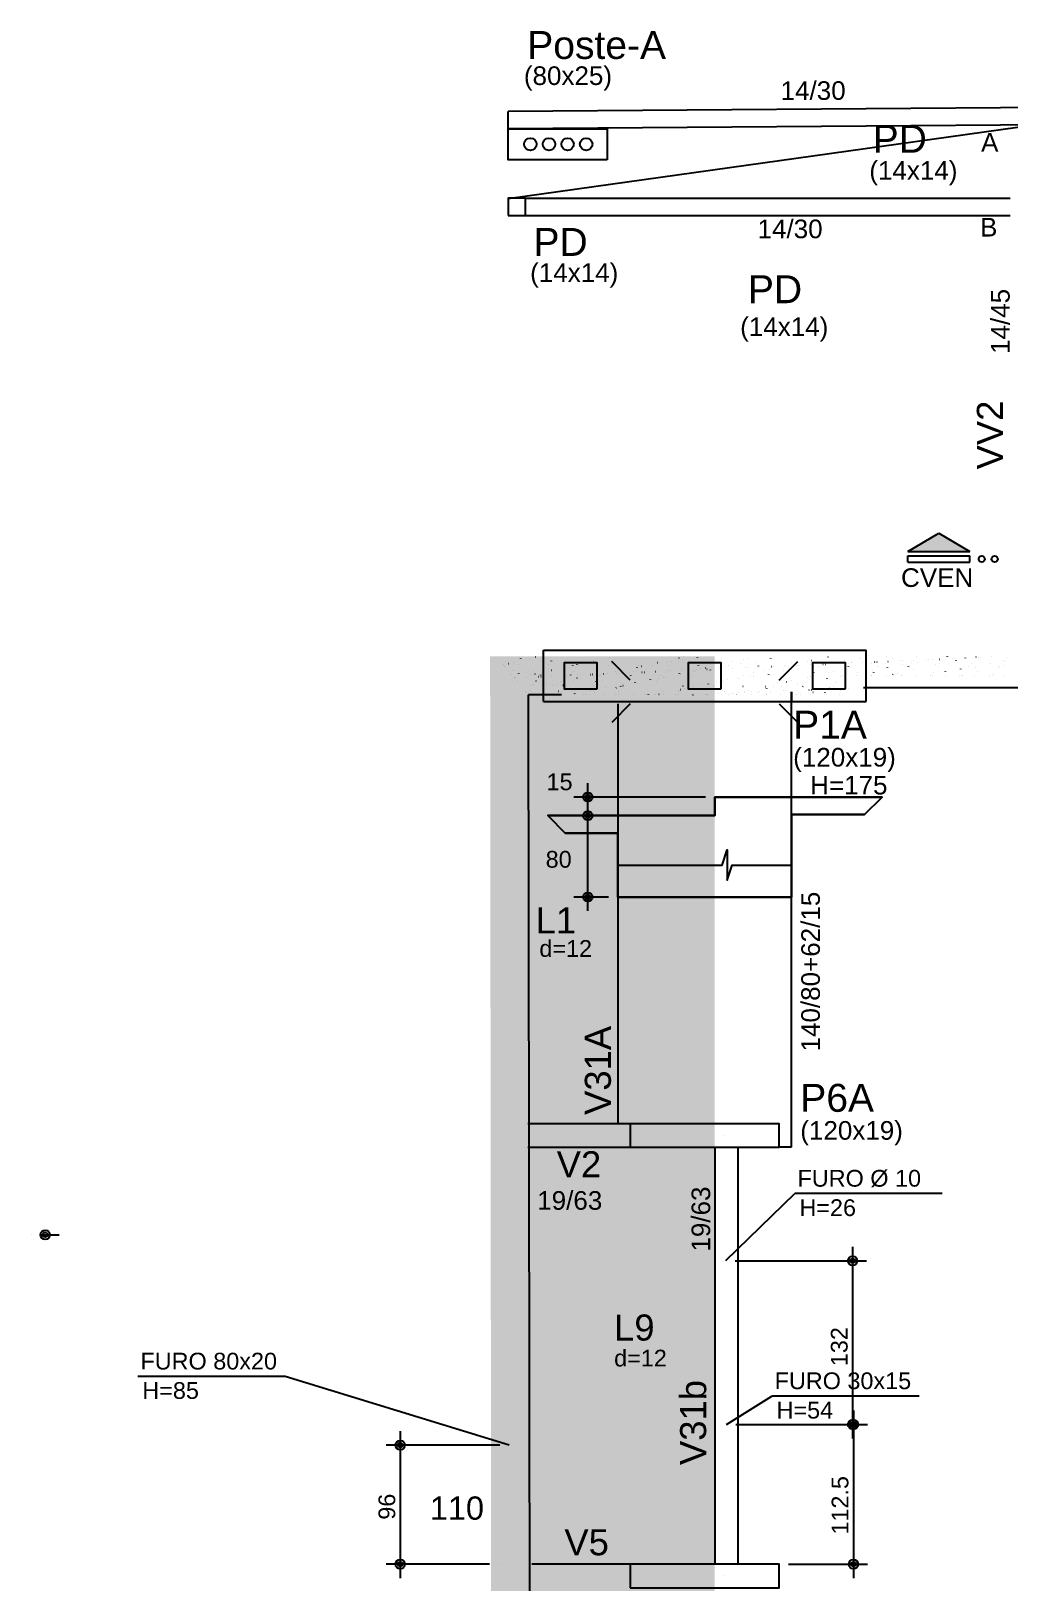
# Model space of a CAD drawing. Header units: millimetres. Extents: x 11071 to 20686, y 1651 to 7234.
# Drawn here: x 11863 to 12652, y 5953 to 7204 of the extents above; entities that cross this region are included whole.
import ezdxf

# ---------------------------------------------------------------- set-up
doc = ezdxf.new("R2010")
doc.units = ezdxf.units.MM
for name, color, linetype in [('1', 4, 'Continuous'), ('10', 13, 'Continuous'), ('11', 22, 'Continuous'), ('12', 3, 'Continuous'), ('13', 76, 'Continuous'), ('133', 176, 'Continuous'), ('18', 9, 'Continuous'), ('19', 5, 'Continuous'), ('242', 3, 'Continuous'), ('26', 1, 'Continuous'), ('27', 10, 'Continuous'), ('3', 2, 'Continuous'), ('30', 15, 'Continuous'), ('33', 7, 'Continuous'), ('42', 7, 'Continuous'), ('51', 6, 'Continuous'), ('6', 6, 'Continuous'), ('8', 5, 'Continuous'), ('9', 3, 'Continuous')]:
    doc.layers.add(name, color=color, linetype=linetype)
doc.styles.get("Standard").update_dxf_attribs({"font": 'arial.ttf'})

# ---------------------------------------------------------------- blocks, each defined once
blk = doc.blocks.new('_HD9AC76DE2E-002')
for p, q in [((206.694712, 4541.302398), (206.704501, 4541.376756)), ((213.782978, 4541.122246), (213.856201, 4541.138479)), ((218.735309, 4542.720416), (218.745099, 4542.794774)), ((277.905508, 4541.965698), (277.915297, 4542.040057)), ((334.213049, 4542.039834), (334.286272, 4542.056067)), ((337.002286, 4540.653293), (337.012075, 4540.727652)), ((337.874159, 4542.851483), (337.947382, 4542.867716)), ((349.042883, 4542.071311), (349.052673, 4542.14567)), ((385.824476, 4540.591255), (385.897699, 4540.607488)), ((389.485586, 4541.402903), (389.558809, 4541.419136)), ((408.213082, 4541.316594), (408.222872, 4541.390952)), ((454.277009, 4542.876258), (454.350232, 4542.892491)), ((479.350458, 4541.422207), (479.360247, 4541.496565)), ((501.14299, 4543.062081), (501.161165, 4543.085768)), ((505.888436, 4541.427678), (505.961659, 4541.443911)), ((525.260806, 4542.867343), (525.306464, 4542.926844)), ((533.540671, 4540.486935), (533.615599, 4540.490206)), ((535.413886, 4540.568721), (535.488815, 4540.571993)), ((538.520656, 4540.667489), (538.530446, 4540.741847)), ((544.255463, 4540.954753), (544.330391, 4540.958024)), ((549.492766, 4542.821358), (549.538423, 4542.880859)), ((550.664043, 4542.86627), (550.673833, 4542.940628)), ((554.370826, 4541.396399), (554.445755, 4541.399671)), ((556.244041, 4541.478186), (556.31897, 4541.481457)), ((565.085618, 4541.864217), (565.160547, 4541.867489)), ((573.610583, 4542.626619), (573.65624, 4542.68612)), ((575.200981, 4542.305863), (575.27591, 4542.309135)), ((577.074197, 4542.38765), (577.149125, 4542.390921)), ((585.915774, 4542.773681), (585.990702, 4542.776953)), ((192.621448, 4536.430847), (192.621448, 4536.430847)), ((192.621448, 4536.430847), (192.621448, 4536.430847)), ((192.621448, 4536.430847), (192.621448, 4536.430847)), ((193.985485, 4534.805634), (193.985485, 4534.805634)), ((193.985485, 4534.805634), (193.985485, 4534.805634)), ((194.551325, 4539.103617), (194.561114, 4539.177975)), ((196.941872, 4537.388662), (197.015094, 4537.404895)), ((199.008427, 4528.820929), (199.008427, 4528.820929)), ((199.008427, 4528.820929), (199.008427, 4528.820929)), ((199.008427, 4528.820929), (199.008427, 4528.820929)), ((200.602982, 4538.200311), (200.676204, 4538.216544)), ((201.045424, 4531.475595), (201.091082, 4531.535097)), ((204.789307, 4536.354719), (204.834964, 4536.41422)), ((205.103924, 4529.219164), (205.113713, 4529.293522)), ((214.504976, 4528.391751), (214.578198, 4528.407984)), ((217.247311, 4531.417944), (217.2571, 4531.492303)), ((218.166086, 4529.2034), (218.239308, 4529.219633)), ((222.766243, 4528.157028), (222.8119, 4528.216529)), ((229.021267, 4536.308734), (229.066924, 4536.368235)), ((229.287908, 4532.835962), (229.297697, 4532.910321)), ((231.346082, 4532.125334), (231.419304, 4532.141567)), ((231.418265, 4539.432562), (231.463922, 4539.492064)), ((241.504716, 4535.592431), (241.514505, 4535.666789)), ((246.998203, 4528.111043), (247.04386, 4528.170544)), ((248.553299, 4535.940083), (248.626521, 4535.956316)), ((249.395201, 4531.234872), (249.440858, 4531.294373)), ((252.214409, 4536.751731), (252.287631, 4536.767964)), ((252.633287, 4528.222254), (252.708216, 4528.225525)), ((253.139084, 4536.113995), (253.184741, 4536.173496)), ((253.648103, 4537.791212), (253.657892, 4537.86557)), ((262.74865, 4528.6639), (262.823579, 4528.667172)), ((264.200702, 4527.906758), (264.210491, 4527.981117)), ((264.621866, 4528.745686), (264.696794, 4528.748958)), ((265.394405, 4539.673666), (265.467628, 4539.689899)), ((265.6887, 4539.20923), (265.69849, 4539.283588)), ((271.11602, 4527.916304), (271.161677, 4527.975806)), ((273.463442, 4529.131718), (273.538371, 4529.134989)), ((276.241299, 4529.324776), (276.251088, 4529.399135)), ((277.371043, 4536.06801), (277.4167, 4536.127511)), ((279.768041, 4539.191839), (279.813699, 4539.25134)), ((282.957509, 4530.676755), (283.030731, 4530.692988)), ((283.578806, 4529.573364), (283.653734, 4529.576636)), ((285.452021, 4529.655151), (285.52695, 4529.658422)), ((288.458107, 4532.081245), (288.467896, 4532.155603)), ((294.293598, 4530.041182), (294.368526, 4530.044454)), ((295.347979, 4527.870319), (295.393636, 4527.929821)), ((297.744977, 4530.994148), (297.790634, 4531.053649)), ((300.164726, 4534.491503), (300.237948, 4534.507736)), ((300.601494, 4534.280026), (300.611283, 4534.354384)), ((301.48886, 4535.873271), (301.534517, 4535.932772)), ((303.825836, 4535.303151), (303.899058, 4535.319384)), ((304.408961, 4530.482829), (304.48389, 4530.4861)), ((306.282176, 4530.564615), (306.357105, 4530.567886)), ((312.642091, 4535.698044), (312.651881, 4535.772402)), ((315.123753, 4530.950646), (315.198682, 4530.953918)), ((317.005832, 4538.225086), (317.079054, 4538.241319)), ((324.858899, 4538.454512), (324.868688, 4538.528871)), ((325.239116, 4531.392293), (325.314045, 4531.395564)), ((325.72082, 4535.827286), (325.766477, 4535.886787)), ((327.112332, 4531.474079), (327.18726, 4531.477351)), ((328.117818, 4538.951115), (328.163475, 4539.010616)), ((334.568936, 4529.228175), (334.642158, 4529.244408)), ((335.411498, 4528.570059), (335.421287, 4528.644417)), ((335.953909, 4531.860111), (336.028837, 4531.863382)), ((346.069272, 4532.301757), (346.1442, 4532.305028)), ((346.094754, 4530.753424), (346.140411, 4530.812926)), ((347.554885, 4530.76884), (347.564674, 4530.843198)), ((347.942487, 4532.383543), (348.017416, 4532.386815)), ((349.838637, 4535.632547), (349.884294, 4535.692049)), ((351.776153, 4533.042923), (351.849375, 4533.059156)), ((355.437263, 4533.854572), (355.510485, 4533.870805)), ((356.784064, 4532.769575), (356.858993, 4532.772846)), ((359.595482, 4532.186858), (359.605272, 4532.261216)), ((366.899427, 4533.211221), (366.974356, 4533.214493)), ((368.617259, 4536.776506), (368.690481, 4536.792739)), ((368.772643, 4533.293008), (368.847571, 4533.296279)), ((371.81229, 4534.943326), (371.822079, 4535.017685)), ((374.070596, 4535.586562), (374.116253, 4535.646064)), ((376.467594, 4538.710391), (376.513251, 4538.769892)), ((377.614219, 4533.679039), (377.689148, 4533.682311)), ((383.955677, 4537.142107), (383.965466, 4537.216466)), ((387.729583, 4534.120685), (387.804511, 4534.123957)), ((389.602798, 4534.202472), (389.677727, 4534.205743)), ((394.44453, 4530.5127), (394.490187, 4530.572202)), ((395.996274, 4538.560125), (396.006064, 4538.634484)), ((398.188413, 4535.391823), (398.23407, 4535.451325)), ((398.444375, 4534.588503), (398.519303, 4534.591775)), ((403.38758, 4531.594343), (403.460802, 4531.610576)), ((406.548873, 4528.675672), (406.558663, 4528.75003)), ((407.04869, 4532.405992), (407.121912, 4532.422225)), ((408.559738, 4535.03015), (408.634667, 4535.033421)), ((410.432954, 4535.111936), (410.507882, 4535.115207)), ((418.765681, 4531.43214), (418.775471, 4531.506499)), ((419.27453, 4535.497968), (419.349459, 4535.501239)), ((420.228686, 4535.327927), (420.301908, 4535.34416)), ((422.420373, 4535.345838), (422.46603, 4535.40534)), ((424.817371, 4538.469667), (424.863028, 4538.529169)), ((429.389894, 4535.939614), (429.464822, 4535.942885)), ((430.909068, 4533.630921), (430.918857, 4533.70528)), ((431.263109, 4536.0214), (431.338038, 4536.024672)), ((437.435903, 4539.142675), (437.509126, 4539.158908)), ((440.104686, 4536.407432), (440.179614, 4536.410703)), ((441.097013, 4539.954323), (441.170236, 4539.970556)), ((442.794307, 4530.271977), (442.839964, 4530.331478)), ((442.949665, 4535.048939), (442.959455, 4535.123298)), ((446.53819, 4535.1511), (446.583847, 4535.210601)), ((450.220049, 4536.849078), (450.294978, 4536.85235)), ((452.093264, 4536.930864), (452.168193, 4536.934136)), ((454.999007, 4530.145763), (455.072229, 4530.161996)), ((455.166473, 4537.805408), (455.176263, 4537.879766)), ((458.660117, 4530.957412), (458.733339, 4530.973645)), ((460.934841, 4537.316896), (461.00977, 4537.320167)), ((465.719072, 4527.920954), (465.728862, 4527.995313)), ((467.30986, 4540.004189), (467.319649, 4540.078547)), ((470.770149, 4535.105115), (470.815806, 4535.164616)), ((471.050204, 4537.758542), (471.125133, 4537.761814)), ((471.840113, 4533.879347), (471.913335, 4533.89558)), ((472.92342, 4537.840329), (472.998348, 4537.8436)), ((473.167147, 4538.228943), (473.212804, 4538.288445)), ((477.594682, 4528.085768), (477.594682, 4528.085768)), ((477.594682, 4528.085768), (477.594682, 4528.085768)), ((477.594682, 4528.085768), (477.594682, 4528.085768)), ((477.862459, 4530.119735), (477.872248, 4530.194094)), ((481.764997, 4538.22636), (481.839925, 4538.229632)), ((489.04733, 4537.694095), (489.120552, 4537.710328)), ((489.448594, 4528.085768), (489.448594, 4528.085768)), ((489.65126, 4528.085768), (489.65126, 4528.085768)), ((489.65126, 4528.085768), (489.65126, 4528.085768)), ((489.65126, 4528.085768), (489.65126, 4528.085768)), ((489.903056, 4531.537753), (489.912846, 4531.612112)), ((491.144083, 4530.031253), (491.18974, 4530.090754)), ((491.88036, 4538.668007), (491.955288, 4538.671278)), ((492.70844, 4538.505744), (492.781662, 4538.521977)), ((493.753575, 4538.749793), (493.828504, 4538.753064)), ((494.887966, 4534.910376), (494.933623, 4534.969877)), ((501.302506, 4528.085768), (501.302506, 4528.085768)), ((501.302506, 4528.085768), (501.302506, 4528.085768)), ((502.119864, 4534.294222), (502.129654, 4534.36858)), ((502.595152, 4539.135824), (502.670081, 4539.139096)), ((503.852516, 4528.085768), (503.852516, 4528.085768)), ((503.852516, 4528.085768), (503.852516, 4528.085768)), ((503.852516, 4528.085768), (503.852516, 4528.085768)), ((506.610434, 4528.697184), (506.683656, 4528.713417)), ((510.271544, 4529.508832), (510.344766, 4529.525065)), ((512.710515, 4539.577471), (512.785444, 4539.580742)), ((513.156418, 4528.085768), (513.156418, 4528.085768)), ((513.156418, 4528.085768), (513.156418, 4528.085768)), ((513.156418, 4528.085768), (513.156418, 4528.085768)), ((513.918505, 4528.085768), (513.918505, 4528.085768)), ((513.918505, 4528.085768), (513.918505, 4528.085768)), ((514.263251, 4536.493003), (514.273041, 4536.567361)), ((514.583731, 4539.659257), (514.658659, 4539.662529)), ((519.119926, 4534.864391), (519.165583, 4534.923892)), ((521.516924, 4537.98822), (521.562581, 4538.047721)), ((523.425307, 4540.045289), (523.500236, 4540.04856)), ((523.45154, 4532.430767), (523.524762, 4532.447)), ((525.010329, 4528.085768), (525.010329, 4528.085768)), ((526.303849, 4537.911021), (526.313638, 4537.985379)), ((536.864241, 4528.085768), (536.866237, 4528.100926)), ((536.864241, 4528.085768), (536.864241, 4528.085768)), ((538.18575, 4528.085768), (538.18575, 4528.085768)), ((538.18575, 4528.085768), (538.18575, 4528.085768)), ((538.18575, 4528.085768), (538.18575, 4528.085768)), ((539.49386, 4529.790529), (539.539517, 4529.850031)), ((540.658757, 4536.245515), (540.731979, 4536.261748)), ((543.237742, 4534.669652), (543.2834, 4534.729154)), ((544.319867, 4537.057164), (544.393089, 4537.073397)), ((548.718153, 4528.085768), (548.718153, 4528.085768)), ((548.718153, 4528.085768), (548.718153, 4528.085768)), ((549.073255, 4530.783036), (549.083045, 4530.857394)), ((557.499863, 4539.979099), (557.573086, 4539.995332)), ((560.572065, 4528.085768), (560.572065, 4528.085768)), ((560.572065, 4528.085768), (560.572065, 4528.085768)), ((560.572065, 4528.085768), (560.572065, 4528.085768)), ((561.216642, 4532.981817), (561.226432, 4533.056175)), ((561.998064, 4528.085768), (561.998064, 4528.085768)), ((561.998064, 4528.085768), (561.998064, 4528.085768)), ((562.452995, 4528.085768), (562.452995, 4528.085768)), ((562.452995, 4528.085768), (562.452995, 4528.085768)), ((567.469702, 4534.623667), (567.515359, 4534.683169)), ((569.8667, 4537.747496), (569.912357, 4537.806997)), ((572.425977, 4528.085768), (572.425977, 4528.085768)), ((573.25724, 4534.399835), (573.267029, 4534.474193)), ((575.062967, 4530.982187), (575.136189, 4530.99842)), ((584.279889, 4528.085768), (584.279889, 4528.085768)), ((584.279889, 4528.085768), (584.279889, 4528.085768)), ((585.474047, 4537.156303), (585.483837, 4537.230661)), ((586.720241, 4528.085768), (586.720241, 4528.085768)), ((586.720241, 4528.085768), (586.720241, 4528.085768)), ((586.720241, 4528.085768), (586.720241, 4528.085768)), ((587.843636, 4529.549805), (587.889293, 4529.609307)), ((591.587519, 4534.428928), (591.633176, 4534.48843)), ((592.270184, 4534.796935), (592.343406, 4534.813168)), ((595.931294, 4535.608584), (596.000023, 4535.623821)), ((201.388725, 4525.984868), (201.388725, 4525.984868)), ((201.74319, 4525.562531), (201.74319, 4525.562531)), ((201.74319, 4525.562531), (201.74319, 4525.562531)), ((201.74319, 4525.562531), (201.74319, 4525.562531)), ((202.131399, 4526.017294), (202.206328, 4526.020565)), ((204.232106, 4522.597054), (204.232106, 4522.597054)), ((204.232106, 4522.597054), (204.232106, 4522.597054)), ((210.972976, 4526.403325), (211.047905, 4526.406597)), ((214.860863, 4515.580092), (214.934085, 4515.596325)), ((215.656523, 4519.33471), (215.666312, 4519.409069)), ((216.625362, 4520.154076), (216.671019, 4520.213578)), ((219.02236, 4523.277905), (219.068017, 4523.337406)), ((221.088339, 4526.844972), (221.163268, 4526.848243)), ((222.961555, 4526.926758), (223.036483, 4526.930029)), ((227.799909, 4521.533491), (227.809699, 4521.607849)), ((231.803131, 4527.31279), (231.87806, 4527.316061)), ((232.06808, 4519.39484), (232.141302, 4519.411073)), ((235.72919, 4520.206488), (235.802412, 4520.222721)), ((239.840507, 4522.951509), (239.850296, 4523.025867)), ((240.743179, 4519.959337), (240.788836, 4520.018839)), ((241.918495, 4527.754436), (241.993423, 4527.757707)), ((243.79171, 4527.836222), (243.866639, 4527.839494)), ((248.909186, 4523.128423), (248.982408, 4523.144656)), ((252.057315, 4525.707978), (252.067104, 4525.782336)), ((262.609914, 4515.823524), (262.619703, 4515.897883)), ((264.975139, 4519.913352), (265.020796, 4519.972854)), ((266.116403, 4526.943171), (266.189625, 4526.959404)), ((267.372137, 4523.037181), (267.417794, 4523.096683)), ((269.777513, 4527.75482), (269.850735, 4527.771053)), ((274.7533, 4518.022305), (274.76309, 4518.096663)), ((283.679507, 4517.94626), (283.752729, 4517.962493)), ((286.793898, 4519.440323), (286.803687, 4519.514681)), ((287.340617, 4518.757909), (287.413839, 4518.774142)), ((289.092956, 4519.718614), (289.138613, 4519.778115)), ((299.010706, 4522.196792), (299.020495, 4522.27115)), ((300.520613, 4521.679843), (300.593835, 4521.696076)), ((311.154093, 4524.395572), (311.163882, 4524.469931)), ((313.324915, 4519.672629), (313.370572, 4519.73213)), ((315.721913, 4522.796457), (315.76757, 4522.855959)), ((317.72783, 4525.494592), (317.801052, 4525.510824)), ((319.465796, 4527.67558), (319.511453, 4527.735082)), ((321.38894, 4526.30624), (321.462162, 4526.322473)), ((323.19469, 4525.81359), (323.204479, 4525.887949)), ((333.747289, 4515.929137), (333.757078, 4516.003495)), ((335.290934, 4516.49768), (335.364156, 4516.513913)), ((337.442732, 4519.47789), (337.488389, 4519.537391)), ((338.952044, 4517.309329), (339.025266, 4517.325562)), ((343.697756, 4527.629595), (343.743413, 4527.689097)), ((345.964097, 4518.685606), (345.973886, 4518.759964)), ((352.13204, 4520.231264), (352.205262, 4520.247496)), ((358.107484, 4520.884386), (358.117273, 4520.958745)), ((361.674692, 4519.431905), (361.720349, 4519.491406)), ((364.07169, 4522.555734), (364.117347, 4522.615235)), ((367.815573, 4527.434857), (367.86123, 4527.494358)), ((369.339257, 4524.046012), (369.412479, 4524.062245)), ((370.148081, 4522.302404), (370.157871, 4522.376763)), ((373.000367, 4524.85766), (373.073589, 4524.873893)), ((382.364889, 4525.058873), (382.374678, 4525.133231)), ((385.792508, 4519.237166), (385.838166, 4519.296668)), ((386.180363, 4527.779595), (386.253585, 4527.795828)), ((390.563471, 4515.860749), (390.636693, 4515.876982)), ((392.047532, 4527.388872), (392.093189, 4527.448373)), ((394.508276, 4527.257654), (394.518065, 4527.332012)), ((403.743467, 4518.782684), (403.816689, 4518.798917)), ((405.060875, 4517.3732), (405.070664, 4517.447559)), ((410.024468, 4519.191181), (410.070125, 4519.250683)), ((412.421466, 4522.31501), (412.467123, 4522.374511)), ((416.165349, 4527.194133), (416.211006, 4527.253634)), ((417.101472, 4518.791218), (417.111262, 4518.865577)), ((419.975293, 4515.424429), (420.050221, 4515.4277)), ((420.950684, 4522.597432), (421.023906, 4522.613665)), ((424.611794, 4523.40908), (424.685016, 4523.425313)), ((428.816869, 4515.81046), (428.891798, 4515.813732)), ((429.31828, 4521.547687), (429.328069, 4521.622045)), ((434.142285, 4518.996442), (434.187942, 4519.055944)), ((437.79179, 4526.331015), (437.865012, 4526.347248)), ((438.932233, 4516.252107), (439.007161, 4516.255378)), ((440.397309, 4527.148148), (440.442966, 4527.207649)), ((440.805448, 4516.333893), (440.880377, 4516.337165)), ((441.461667, 4523.746468), (441.471456, 4523.820826)), ((449.647025, 4516.719925), (449.721954, 4516.723196)), ((453.502264, 4525.164486), (453.512054, 4525.238844)), ((455.354894, 4517.334104), (455.428116, 4517.350337)), ((458.374245, 4518.950457), (458.419902, 4519.009959)), ((459.762388, 4517.161571), (459.837317, 4517.164842)), ((460.771243, 4522.074286), (460.8169, 4522.133788)), ((461.635604, 4517.243357), (461.710532, 4517.246629)), ((464.515125, 4526.953409), (464.560783, 4527.012911)), ((470.47718, 4517.629389), (470.524656, 4517.631462)), ((210.864933, 4514.694215), (210.864933, 4514.694215)), ((210.864933, 4514.694215), (210.864933, 4514.694215)), ((211.685584, 4513.716431), (211.685584, 4513.716431)), ((211.685584, 4513.716431), (211.685584, 4513.716431)), ((214.708764, 4512.135768), (214.708764, 4512.135768)), ((214.708764, 4512.135768), (214.708764, 4512.135768)), ((226.562676, 4512.135768), (226.562676, 4512.135768)), ((226.562676, 4512.135768), (226.562676, 4512.135768)), ((226.562676, 4512.135768), (226.562676, 4512.135768)), ((234.739943, 4512.135768), (234.739943, 4512.135768)), ((234.739943, 4512.135768), (234.739943, 4512.135768)), ((234.739943, 4512.135768), (234.739943, 4512.135768)), ((236.999296, 4515.080214), (237.044953, 4515.139716)), ((238.416588, 4512.135768), (238.416588, 4512.135768)), ((250.270499, 4512.135768), (250.270499, 4512.135768)), ((250.393106, 4513.067056), (250.402895, 4513.141414)), ((257.470072, 4512.135768), (257.470072, 4512.135768)), ((257.470072, 4512.135768), (257.470072, 4512.135768)), ((259.007188, 4512.135768), (259.007188, 4512.135768)), ((259.007188, 4512.135768), (259.007188, 4512.135768)), ((262.124411, 4512.135768), (262.124411, 4512.135768)), ((262.124411, 4512.135768), (262.124411, 4512.135768)), ((266.472289, 4514.131512), (266.545512, 4514.147745)), ((273.978323, 4512.135768), (273.978323, 4512.135768)), ((273.978323, 4512.135768), (273.978323, 4512.135768)), ((273.978323, 4512.135768), (273.978323, 4512.135768)), ((283.274434, 4512.135768), (283.274434, 4512.135768)), ((283.274434, 4512.135768), (283.274434, 4512.135768)), ((283.274434, 4512.135768), (283.274434, 4512.135768)), ((285.349073, 4514.839491), (285.39473, 4514.898992)), ((285.832235, 4512.135768), (285.832235, 4512.135768)), ((297.686147, 4512.135768), (297.686147, 4512.135768)), ((297.686147, 4512.135768), (297.686147, 4512.135768)), ((307.541679, 4512.135768), (307.541679, 4512.135768)), ((307.541679, 4512.135768), (307.541679, 4512.135768)), ((309.540059, 4512.135768), (309.540059, 4512.135768)), ((309.540059, 4512.135768), (309.540059, 4512.135768)), ((309.563305, 4512.312338), (309.573094, 4512.386697)), ((315.61562, 4512.135768), (315.61562, 4512.135768)), ((315.61562, 4512.135768), (315.61562, 4512.135768)), ((318.083716, 4512.682932), (318.156939, 4512.699165)), ((321.393971, 4512.135768), (321.393971, 4512.135768)), ((321.393971, 4512.135768), (321.393971, 4512.135768)), ((321.393971, 4512.135768), (321.393971, 4512.135768)), ((321.706691, 4514.511119), (321.716481, 4514.585477)), ((331.808924, 4512.135768), (331.808924, 4512.135768)), ((331.808924, 4512.135768), (331.808924, 4512.135768)), ((331.808924, 4512.135768), (331.808924, 4512.135768)), ((333.247882, 4512.135768), (333.247882, 4512.135768)), ((333.698849, 4514.598767), (333.744506, 4514.658268)), ((344.65258, 4512.135768), (344.65258, 4512.135768)), ((344.65258, 4512.135768), (344.65258, 4512.135768)), ((345.101794, 4512.135768), (345.101794, 4512.135768)), ((345.101794, 4512.135768), (345.101794, 4512.135768)), ((345.496248, 4512.172604), (345.571176, 4512.175875)), ((355.611611, 4512.61425), (355.68654, 4512.617521)), ((356.076169, 4512.135768), (356.076169, 4512.135768)), ((356.076169, 4512.135768), (356.076169, 4512.135768)), ((356.955706, 4512.135768), (356.955706, 4512.135768)), ((356.955706, 4512.135768), (356.955706, 4512.135768)), ((356.955706, 4512.135768), (356.955706, 4512.135768)), ((357.484826, 4512.696036), (357.559755, 4512.699308)), ((366.326403, 4513.082068), (366.401332, 4513.085339)), ((368.809618, 4512.135768), (368.809618, 4512.135768)), ((373.761168, 4512.135768), (373.761168, 4512.135768)), ((373.761168, 4512.135768), (373.761168, 4512.135768)), ((373.761168, 4512.135768), (373.761168, 4512.135768)), ((376.441766, 4513.523714), (376.516695, 4513.526985)), ((378.314982, 4513.6055), (378.38991, 4513.608772)), ((380.343414, 4512.135768), (380.343414, 4512.135768)), ((380.343414, 4512.135768), (380.343414, 4512.135768)), ((380.343414, 4512.135768), (380.343414, 4512.135768)), ((380.66353, 4512.135768), (380.66353, 4512.135768)), ((380.70068, 4512.417951), (380.710469, 4512.492309)), ((382.048626, 4514.358043), (382.094283, 4514.417545)), ((386.902361, 4515.0491), (386.975583, 4515.065333)), ((387.156559, 4513.991532), (387.231487, 4513.994803)), ((392.517442, 4512.135768), (392.517442, 4512.135768)), ((392.517442, 4512.135768), (392.517442, 4512.135768)), ((392.917488, 4515.17442), (392.927277, 4515.248778)), ((397.271922, 4514.433178), (397.34685, 4514.43645)), ((399.145137, 4514.514965), (399.220066, 4514.518236)), ((404.371354, 4512.135768), (404.371354, 4512.135768)), ((404.371354, 4512.135768), (404.371354, 4512.135768)), ((404.371354, 4512.135768), (404.371354, 4512.135768)), ((404.610659, 4512.135768), (404.610659, 4512.135768)), ((404.610659, 4512.135768), (404.610659, 4512.135768)), ((407.986714, 4514.900996), (408.061643, 4514.904268)), ((416.225265, 4512.135768), (416.225265, 4512.135768)), ((418.102077, 4515.342642), (418.177006, 4515.345914)), ((428.079177, 4512.135768), (428.079177, 4512.135768)), ((428.079177, 4512.135768), (428.079177, 4512.135768)), ((428.877904, 4512.135768), (428.877904, 4512.135768)), ((428.877904, 4512.135768), (428.877904, 4512.135768)), ((428.877904, 4512.135768), (428.877904, 4512.135768)), ((430.398402, 4514.117319), (430.444059, 4514.176821)), ((431.906716, 4512.135768), (431.906716, 4512.135768)), ((431.906716, 4512.135768), (431.906716, 4512.135768)), ((431.906716, 4512.135768), (431.906716, 4512.135768)), ((438.513787, 4513.600521), (438.58701, 4513.616754)), ((439.933089, 4512.135768), (439.933089, 4512.135768)), ((439.933089, 4512.135768), (439.933089, 4512.135768)), ((439.933089, 4512.135768), (439.933089, 4512.135768)), ((442.174897, 4514.412169), (442.24812, 4514.428402)), ((451.787001, 4512.135768), (451.787001, 4512.135768)), ((451.787001, 4512.135768), (451.787001, 4512.135768)), ((451.787001, 4512.135768), (451.787001, 4512.135768)), ((452.014266, 4513.862014), (452.024055, 4513.936373)), ((453.14515, 4512.135768), (453.14515, 4512.135768)), ((453.14515, 4512.135768), (453.14515, 4512.135768)), ((463.640913, 4512.135768), (463.640913, 4512.135768)), ((464.054863, 4515.280032), (464.064653, 4515.354391))]:
    blk.add_line(p, q)
blk = doc.blocks.new('_H055E69D17D-001')
for p, q in [((597.842543, 4542.580634), (597.8882, 4542.640135)), ((621.529271, 4540.90472), (621.539061, 4540.979079)), ((621.960359, 4542.385895), (622.006017, 4542.445397)), ((626.318507, 4542.345267), (626.39173, 4542.3615)), ((645.367688, 4541.896669), (645.377477, 4541.971027)), ((646.192319, 4542.33991), (646.237976, 4542.399412)), ((670.310136, 4542.145171), (670.355793, 4542.204673)), ((677.929934, 4540.896687), (678.003157, 4540.91292)), ((681.591044, 4541.708336), (681.664267, 4541.724569)), ((694.542095, 4542.099186), (694.587753, 4542.158688)), ((718.659912, 4541.904448), (718.705569, 4541.963949)), ((728.395882, 4542.282617), (728.405671, 4542.356975)), ((596.000023, 4540.179416), (596.000023, 4540.179416)), ((596.000023, 4540.179416), (596.000023, 4540.179416)), ((596.000023, 4535.623821), (596.004516, 4535.624817)), ((596.000023, 4535.623821), (596.000023, 4535.623821)), ((596.133801, 4528.085768), (596.133801, 4528.085768)), ((596.133801, 4528.085768), (596.133801, 4528.085768)), ((596.133801, 4528.085768), (596.133801, 4528.085768)), ((597.617434, 4539.355084), (597.627224, 4539.429442)), ((607.987712, 4528.085768), (607.987712, 4528.085768)), ((607.987712, 4528.085768), (607.987712, 4528.085768)), ((608.777959, 4534.088285), (608.787748, 4534.162643)), ((609.11129, 4538.530519), (609.184512, 4538.546752)), ((610.987486, 4528.085768), (610.987486, 4528.085768)), ((610.987486, 4528.085768), (610.987486, 4528.085768)), ((615.819478, 4534.382943), (615.865136, 4534.442445)), ((618.216477, 4537.506772), (618.262134, 4537.566274)), ((619.841624, 4528.085768), (619.841624, 4528.085768)), ((619.865062, 4528.263798), (619.874852, 4528.338157)), ((620.143612, 4528.085768), (620.143612, 4528.085768)), ((620.143612, 4528.085768), (620.143612, 4528.085768)), ((626.674394, 4529.533607), (626.747616, 4529.54984)), ((631.695536, 4528.085768), (631.695536, 4528.085768)), ((632.616375, 4535.080234), (632.626165, 4535.154592)), ((635.254731, 4528.085768), (635.254731, 4528.085768)), ((635.254731, 4528.085768), (635.254731, 4528.085768)), ((635.254731, 4528.085768), (635.254731, 4528.085768)), ((636.193413, 4529.309082), (636.23907, 4529.368583)), ((639.937295, 4534.188205), (639.982952, 4534.247706)), ((643.549448, 4528.085768), (643.549448, 4528.085768)), ((643.549448, 4528.085768), (643.549448, 4528.085768)), ((643.549448, 4528.085768), (643.549448, 4528.085768)), ((643.879689, 4530.594197), (643.889479, 4530.668556)), ((643.881611, 4533.348356), (643.954833, 4533.364589)), ((647.542721, 4534.160004), (647.615943, 4534.176237)), ((655.40336, 4528.085768), (655.40336, 4528.085768)), ((655.40336, 4528.085768), (655.40336, 4528.085768)), ((655.40336, 4528.085768), (655.40336, 4528.085768)), ((656.631002, 4537.410633), (656.640791, 4537.484991)), ((659.521976, 4528.085768), (659.521976, 4528.085768)), ((659.521976, 4528.085768), (659.521976, 4528.085768)), ((660.722717, 4537.081939), (660.795939, 4537.098172)), ((664.169255, 4534.14222), (664.214912, 4534.201721)), ((666.566253, 4537.266048), (666.61191, 4537.32555)), ((667.257272, 4528.085768), (667.257272, 4528.085768)), ((667.257272, 4528.085768), (667.257272, 4528.085768)), ((667.791526, 4532.143834), (667.801316, 4532.218192)), ((678.28916, 4528.085768), (678.359043, 4528.101261)), ((678.28916, 4528.085768), (678.28916, 4528.085768)), ((678.28916, 4528.085768), (678.28916, 4528.085768)), ((679.111184, 4528.085768), (679.111184, 4528.085768)), ((679.111184, 4528.085768), (679.111184, 4528.085768)), ((680.542839, 4538.960269), (680.552628, 4539.034627)), ((683.789221, 4528.085768), (683.789221, 4528.085768)), ((683.789221, 4528.085768), (683.789221, 4528.085768)), ((683.789221, 4528.085768), (683.789221, 4528.085768)), ((684.543189, 4529.068358), (684.588846, 4529.127859)), ((688.287072, 4533.947481), (688.332729, 4534.006982)), ((690.965096, 4528.085768), (690.965096, 4528.085768)), ((691.629943, 4533.135782), (691.639732, 4533.210141)), ((695.493038, 4531.899776), (695.56626, 4531.916009)), ((699.154148, 4532.711424), (699.22737, 4532.727657)), ((702.819007, 4528.085768), (702.819007, 4528.085768)), ((702.819007, 4528.085768), (702.819007, 4528.085768)), ((702.819007, 4528.085768), (702.819007, 4528.085768)), ((702.893257, 4528.649746), (702.903046, 4528.724104)), ((704.381255, 4539.952217), (704.391045, 4540.026576)), ((708.056466, 4528.085768), (708.056466, 4528.085768)), ((708.056466, 4528.085768), (708.056466, 4528.085768)), ((709.967634, 4528.085768), (709.967634, 4528.085768)), ((711.597469, 4528.156928), (711.672397, 4528.160199)), ((712.334144, 4535.633359), (712.407366, 4535.649592)), ((712.519031, 4533.901496), (712.564688, 4533.960997)), ((714.672919, 4528.085768), (714.672919, 4528.085768)), ((714.672919, 4528.085768), (714.672919, 4528.085768)), ((714.672919, 4528.085768), (714.672919, 4528.085768)), ((714.91603, 4537.025325), (714.961687, 4537.084826)), ((715.644569, 4535.466181), (715.654359, 4535.54054)), ((720.439045, 4528.54296), (720.513974, 4528.546231)), ((726.526831, 4528.085768), (726.526831, 4528.085768)), ((726.526831, 4528.085768), (726.526831, 4528.085768)), ((726.805094, 4530.199382), (726.814883, 4530.273741)), ((729.541361, 4539.448107), (729.614584, 4539.46434)), ((730.554409, 4528.984606), (730.629337, 4528.987877)), ((732.323712, 4528.085768), (732.323712, 4528.085768)), ((732.323712, 4528.085768), (732.323712, 4528.085768)), ((732.323712, 4528.085768), (732.323712, 4528.085768)), ((732.427624, 4529.066392), (732.502553, 4529.069664)), ((732.892965, 4528.827634), (732.938623, 4528.887136)), ((733.202471, 4540.259756), (733.275694, 4540.275989)), ((736.636848, 4533.706757), (736.682505, 4533.766259))]:
    blk.add_line(p, q)

msp = doc.modelspace()

# ---------------------------------------------------------------- linework, layer by layer
for p, q in [((12569.43, 6784.68), (12594.43, 6799.68)), ((12594.43, 6799.68), (12619.43, 6784.68)), ((12569.43, 6784.68), (12619.43, 6784.68)), ((12569.43, 6781.18), (12619.43, 6781.18)), ((12569.43, 6776.18), (12569.43, 6781.18)), ((12619.43, 6776.18), (12619.43, 6781.18)), ((12569.43, 6776.18), (12619.43, 6776.18))]:
    msp.add_line(p, q)
msp.add_lwpolyline([(12335.9, 6532.1), (12419.8, 6532.1), (12423.9, 6544.39), (12423.9, 6519.81), (12428, 6532.1), (12475.9, 6532.1)])
for centre in [(12629.12, 6778.68), (12639.43, 6778.68)]:
    msp.add_circle(centre, 2.5)
at = {"layer": '1'}
for p, q in [((17031.46, 7174.65), (12247.36, 7139.54)), ((17031.56, 7160.65), (12247.36, 7125.54)), ((12247.36, 7125.54), (12247.36, 7139.54)), ((12261.39, 7069.69), (12651.85, 7069.69)), ((12261.39, 7055.69), (12651.85, 7055.69)), ((12275.9, 6663.77), (12275.9, 6705.17)), ((12275.9, 6705.17), (12535.9, 6705.17)), ((12535.9, 6663.77), (12535.9, 6705.17)), ((12265.67, 5437.09), (12263.91, 6669.22)), ((12290.39, 6669.22), (12263.91, 6669.22)), ((12533.91, 6675.17), (13416.9, 6675.17)), ((12275.9, 6663.77), (12535.9, 6663.77)), ((12475.9, 6304.59), (12465.9, 6304.59))]:
    msp.add_line(p, q, dxfattribs=at)
for points in [[(12475.9, 6304.59), (12475.9, 6671.59)], [(12475.9, 6671.59), (12475.9, 6663.67)], [(12335.9, 6662.09), (12335.9, 6323.59)], [(12345.9, 6323.59), (12263.33, 6323.59)], [(12263.35, 6304.59), (12345.9, 6304.59)], [(12413.9, 6304.59), (12413.9, 5968.59)], [(12432.9, 5968.59), (12432.9, 6304.59)], [(12345.9, 5968.59), (12266.66, 5968.59)]]:
    msp.add_lwpolyline(points, dxfattribs=at)
at = {"layer": '133'}
for points in [[(12267.4, 2589.81), (12413.9, 6700.17), (12232.94, 6700.17)], [(12267.4, 2589.81), (12232.94, 6700.17), (12237.34, 2577.4)], [(12267.4, 2589.81), (12413.9, 2541.51), (12413.9, 6700.17)]]:
    msp.add_solid(points, dxfattribs=at)
at = {"layer": '18'}
for p, q in [((12413.9, 6571.9), (12413.9, 6586.9)), ((12413.9, 6586.9), (12548.71, 6586.9)), ((12279.41, 6571.9), (12413.9, 6571.9)), ((12534.71, 6572.9), (12475.9, 6572.9)), ((12475.9, 6572.9), (12475.9, 6506.3)), ((12335.9, 6557.9), (12293.41, 6557.9)), ((12335.9, 6506.3), (12335.9, 6557.9)), ((12475.9, 6506.3), (12335.9, 6506.3))]:
    msp.add_line(p, q, dxfattribs=at)
for centre in [(12265.36, 7113.06), (12280.36, 7113.06), (12295.36, 7113.06), (12310.36, 7113.06)]:
    msp.add_circle(centre, 5, dxfattribs=at)
at = {"layer": '19'}
msp.add_line((12247.39, 7069.42), (12671.35, 7128.57), dxfattribs=at)
at = {"layer": '242'}
for p, q in [((12421.4, 6671.59), (12421.4, 6671.59)), ((12421.4, 6314.09), (12421.4, 6314.09)), ((12421.4, 5959.09), (12421.4, 5959.09))]:
    msp.add_line(p, q, dxfattribs=at)
at = {"layer": '26', "color": 3, "linetype": 'Continuous'}
for p, q in [((12311.66, 6560.65), (12311.66, 6598.15)), ((12406.4, 6586.9), (12300.41, 6586.9)), ((12311.66, 6495.05), (12311.66, 6583.15)), ((12413.9, 6586.9), (12413.9, 6586.9)), ((12406.4, 6571.9), (12300.41, 6571.9)), ((12406.4, 6571.9), (12300.41, 6571.9)), ((12413.9, 6571.9), (12413.9, 6571.9)), ((12413.9, 6571.9), (12413.9, 6571.9)), ((12328.4, 6506.3), (12300.41, 6506.3)), ((12335.9, 6506.3), (12335.9, 6506.3)), ((11863.02, 6234.09), (11863.02, 6234.09)), ((11870.52, 6234.09), (11885.69, 6234.09)), ((11870.69, 6234.09), (11870.69, 6234.09)), ((11878.19, 6234.09), (11885.69, 6234.09))]:
    msp.add_line(p, q, dxfattribs=at)
for centre, radius in [((12311.66, 6586.9), 3.75), ((12311.66, 6586.9), 1.87), ((12311.66, 6571.9), 3.75), ((12311.66, 6571.9), 3.75), ((12311.66, 6571.9), 1.87), ((12311.66, 6571.9), 1.87), ((12311.66, 6506.3), 3.75), ((12311.66, 6506.3), 1.87), ((11874.44, 6234.09), 3.75), ((11874.44, 6234.09), 3.75), ((11874.44, 6234.09), 1.87), ((11874.44, 6234.09), 1.87)]:
    msp.add_circle(centre, radius, dxfattribs=at)
at = {"layer": '27'}
for points in [[(12569.43, 6784.68), (12619.43, 6784.68), (12594.43, 6799.68)], [(12569.43, 6784.68), (12594.43, 6799.68), (12569.43, 6784.68)]]:
    msp.add_solid(points, dxfattribs=at)
at = {"layer": '3'}
for points in [[(12327.36, 7100.56), (12247.36, 7100.56), (12247.36, 7125.56), (12327.36, 7125.56), (12327.36, 7100.56)], [(12247.39, 7055.69), (12261.39, 7055.69), (12261.39, 7069.69), (12247.39, 7069.69), (12247.39, 7055.69)], [(12345.9, 6304.59), (12465.9, 6304.59), (12465.9, 6323.59), (12345.9, 6323.59), (12345.9, 6304.59)], [(12345.9, 5949.59), (12465.9, 5949.59), (12465.9, 5968.59), (12345.9, 5968.59), (12345.9, 5949.59)]]:
    msp.add_lwpolyline(points, dxfattribs=at)
at = {"layer": '30'}
msp.add_lwpolyline([(12534.71, 6572.9), (12548.71, 6586.9), (12413.9, 6586.9), (12413.9, 6571.9), (12279.41, 6571.9), (12293.41, 6557.9), (12335.9, 6557.9), (12335.9, 6506.3), (12475.9, 6506.3), (12475.9, 6572.9), (12534.71, 6572.9), (12534.71, 6572.9)], dxfattribs=at)
at = {"layer": '42'}
for p, q in [((12422.78, 6213.34), (12478.43, 6267.25)), ((12597.13, 6267.25), (12478.43, 6267.25)), ((12067.67, 6119.89), (11948.97, 6119.89)), ((12248.26, 6064.59), (12067.67, 6119.89)), ((12423.4, 6081.09), (12459.99, 6104.05)), ((12578.69, 6104.05), (12459.99, 6104.05))]:
    msp.add_line(p, q, dxfattribs=at)
at = {"layer": '42', "color": 70, "linetype": 'Continuous'}
for p, q in [((12525.06, 6224.34), (12525.06, 6069.84)), ((12422.93, 6213.09), (12422.93, 6213.09)), ((12430.43, 6213.09), (12536.31, 6213.09)), ((12525.68, 6092.34), (12525.68, 5957.34)), ((12423.4, 6081.09), (12423.4, 6081.09)), ((12423.4, 6081.09), (12423.4, 6081.09)), ((12430.9, 6081.09), (12536.93, 6081.09)), ((12430.9, 6081.09), (12536.31, 6081.09)), ((12160.54, 6075.84), (12160.54, 5957.34)), ((12240.76, 6064.59), (12149.29, 6064.59)), ((12248.26, 6064.59), (12248.26, 6064.59)), ((12232.47, 5968.59), (12149.29, 5968.59)), ((12239.97, 5968.59), (12239.97, 5968.59)), ((12465.9, 5968.59), (12465.9, 5968.59)), ((12473.4, 5968.59), (12536.93, 5968.59))]:
    msp.add_line(p, q, dxfattribs=at)
for centre, radius in [((12525.06, 6213.09), 3.75), ((12525.06, 6213.09), 1.87), ((12525.06, 6081.09), 3.75), ((12525.68, 6081.09), 3.75), ((12525.06, 6081.09), 1.87), ((12525.68, 6081.09), 1.87), ((12160.54, 6064.59), 3.75), ((12160.54, 6064.59), 1.87), ((12160.54, 5968.59), 3.75), ((12160.54, 5968.59), 1.87), ((12525.68, 5968.59), 3.75), ((12525.68, 5968.59), 1.87)]:
    msp.add_circle(centre, radius, dxfattribs=at)
at = {"layer": '51'}
for points in [[(12319.19, 6674.02), (12319.17, 6694.94), (12292.62, 6694.93), (12292.63, 6674), (12319.19, 6674.02)], [(12419.19, 6674.02), (12419.17, 6694.94), (12392.62, 6694.93), (12392.63, 6674), (12419.19, 6674.02)], [(12519.19, 6674.02), (12519.17, 6694.94), (12492.62, 6694.93), (12492.63, 6674), (12519.19, 6674.02)]]:
    msp.add_lwpolyline(points, dxfattribs=at)
at = {"layer": '6'}
for p, q in [((12345.9, 6681.09), (12330.9, 6696.09)), ((12465.9, 6681.09), (12480.9, 6696.09)), ((12345.9, 6662.09), (12330.9, 6647.09)), ((12465.9, 6662.09), (12480.9, 6647.09))]:
    msp.add_line(p, q, dxfattribs=at)

# ---------------------------------------------------------------- block references
at = {"layer": '19'}
for name in ['_HD9AC76DE2E-002', '_H055E69D17D-001']:
    msp.add_blockref(name, (12050.9, 2157.09), dxfattribs=at)

# ---------------------------------------------------------------- texts
at = {"layer": '10'}
for s, p in [('L1', (12269.56, 6476.92)), ('L9', (12332.84, 6148.83))]:
    msp.add_text(s, height=21, dxfattribs=at).set_placement(p)
at = {"layer": '11'}
for s, p in [('14/30', (12466.99, 7148.79)), ('14/30', (12448.43, 7037.3)), ('19/63', (12270.88, 6254.25))]:
    msp.add_text(s, height=15, dxfattribs=at).set_placement(p)
for s, p in [('14/45', (12651.58, 6944)), ('140/80+62/15', (12498.64, 6381.83)), ('19/63', (12410.25, 6220.55))]:
    msp.add_text(s, height=15, rotation=90, dxfattribs=at).set_placement(p)
at = {"layer": '12'}
for s, p in [('(80x25)', (12260.14, 7160.79)), ('(14x14)', (12538.49, 7084.43)), ('(14x14)', (12265.17, 7002.06)), ('(14x14)', (12434.42, 6958.43)), ('(120x19)', (12477.15, 6611.46)), ('H=175', (12490.82, 6588.96)), ('(120x19)', (12482.87, 6310.71))]:
    msp.add_text(s, height=15, dxfattribs=at).set_placement(p)
at = {"layer": '13'}
for p in [(12272.6, 6458.1), (12332.84, 6127.94)]:
    msp.add_text('d=12', height=13.5, dxfattribs=at).set_placement(p)
at = {"layer": '26', "color": 3, "linetype": 'Continuous'}
for s, p in [('15', (12278.42, 6592.38)), ('80', (12277.69, 6529.95))]:
    msp.add_text(s, height=13.5, dxfattribs=at).set_placement(p)
at = {"layer": '33'}
for s, p in [('A', (12628.55, 7107.08)), ('B', (12627.73, 7038.66))]:
    msp.add_text(s, height=15, dxfattribs=at).set_placement(p)
at = {"layer": '42'}
for s, height, p in [('FURO %%c 10', 13.5, (12480.63, 6272.87)), ('H=26', 13.5, (12482.16, 6249.18)), ('FURO 80x20', 13.5, (11951.17, 6125.51)), ('FURO 30x15', 13.5, (12462.19, 6109.67)), ('H=85', 13.5, (11952.7, 6101.82)), ('H=54', 13.5, (12463.72, 6085.98)), ('110', 18.75, (12184.32, 6004.44))]:
    msp.add_text(s, height=height, dxfattribs=at).set_placement(p)
at = {"layer": '42', "color": 70, "linetype": 'Continuous'}
for s, p in [('132', (12521.01, 6128.19)), ('112.5', (12521.63, 5992.44)), ('96', (12156.49, 6004.44))]:
    msp.add_text(s, height=13.5, rotation=90, dxfattribs=at).set_placement(p)
at = {"layer": '8'}
for s, p in [('VV2', (12646.14, 6850.93)), ('V31A', (12330.24, 6330.7)), ('V31b', (12407.03, 6048.52))]:
    msp.add_text(s, height=21, rotation=90, dxfattribs=at).set_placement(p)
for s, height, p in [('CVEN', 15, (12564.05, 6756.24)), ('V2', 21, (12286.56, 6280.4)), ('V5', 21, (12292.76, 5975.78))]:
    msp.add_text(s, height=height, dxfattribs=at).set_placement(p)
at = {"layer": '9'}
for s, p in [('Poste-A', (12262.87, 7181.77)), ('PD', (12541.2, 7106.14)), ('PD', (12267.9, 7023.04)), ('PD', (12440.69, 6984.94)), ('P1A', (12477.15, 6633.96)), ('P6A', (12482.87, 6333.21))]:
    msp.add_text(s, height=22.5, dxfattribs=at).set_placement(p)

doc.saveas('drawing.dxf')
